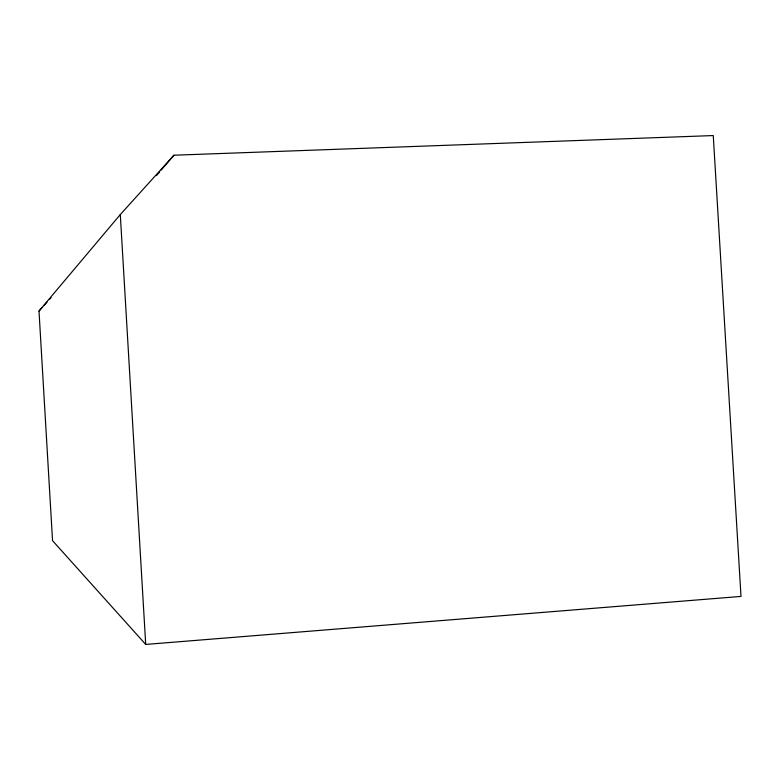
<?xml version="1.0" encoding="UTF-8"?>
<svg xmlns="http://www.w3.org/2000/svg" width="780" height="780" viewBox="0 0 780 780"><rect width="100%" height="100%" fill="white"/><g stroke="black" fill="none" stroke-linecap="round" stroke-linejoin="round"><path stroke-width="1.17" d="M39 311.064L120.295 214.568L173.921 155.22L713.261 135.564L741 596.417L145.714 644.436L52.543 540.667L39 311.064L42.217 307.495M156.517 175.549L159.676 171.853M161.265 170.001L173.921 155.22M43.826 305.721L47.044 302.162M49.452 299.491L51.061 297.706M120.295 214.568L145.714 644.436"/></g></svg>
